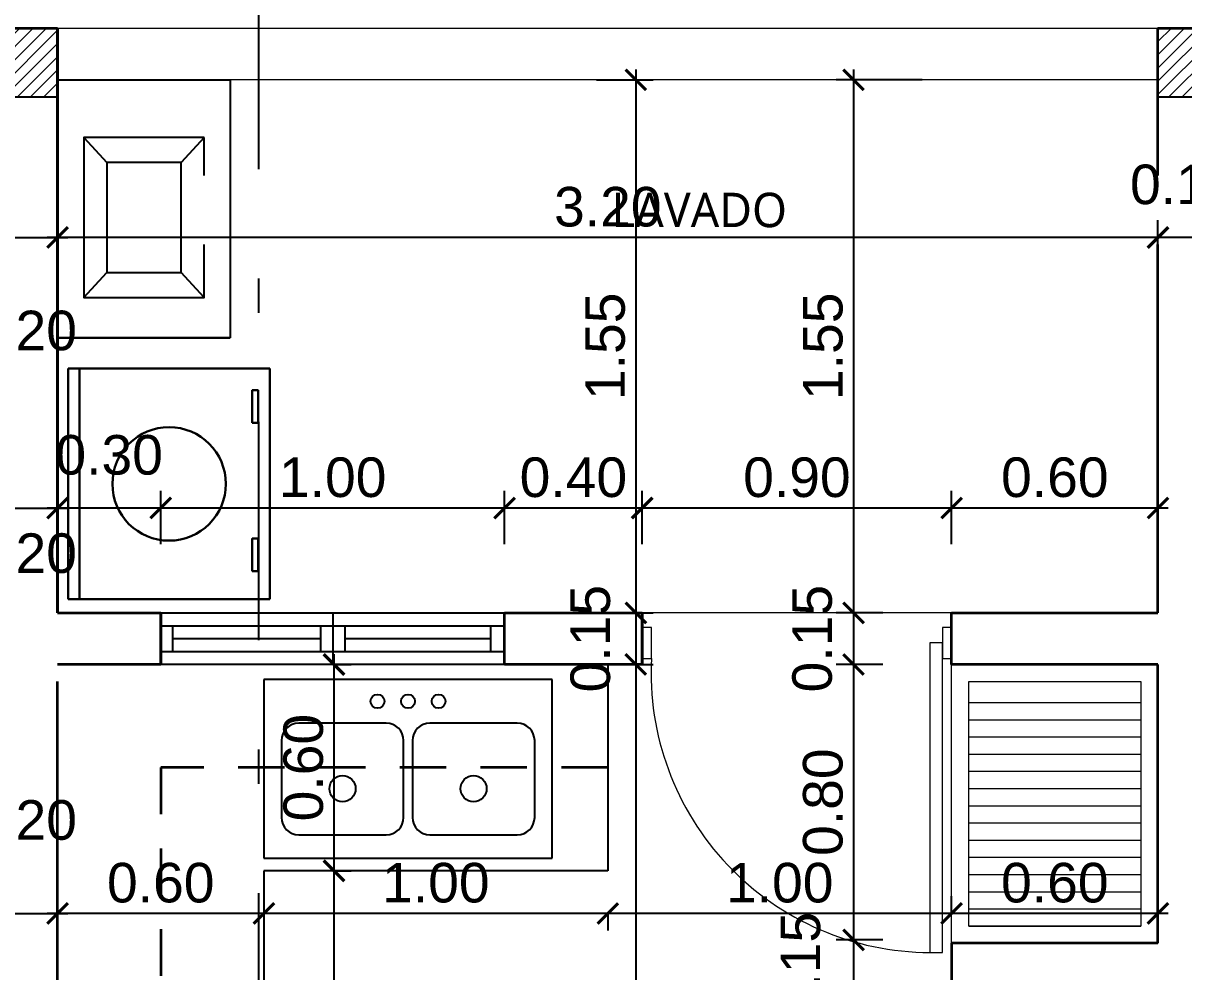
# Model space of a CAD drawing. Header units: feet. Extents: x -417 to 46, y -646 to -218.
# Drawn here: x -97.295 to -93.92, y -508.679 to -505.92 of the extents above; entities that cross this region are included whole.
import ezdxf

# ---------------------------------------------------------------- set-up
doc = ezdxf.new("R2010")
doc.units = ezdxf.units.FT
doc.header["$MEASUREMENT"] = 0
doc.linetypes.add('DASHDOT', pattern=[25.4, 12.7, -6.35, 0, -6.35])
doc.linetypes.add('HIDDEN', pattern=[0.375, 0.25, -0.125])
for name, color, linetype, lineweight in [('A-WALL', 4, 'Continuous', 25), ('closet', 8, 'Continuous', 5), ('DIM-COTAS', 1, 'Continuous', 5), ('FURN', 2, 'Continuous', 30), ('MB', 2, 'Continuous', 20), ('muros', 4, 'Continuous', 50), ('Piso', 8, 'Continuous', 9), ('puertas', 8, 'Continuous', 9), ('TXT', 2, 'Continuous', 9)]:
    doc.layers.add(name, color=color, linetype=linetype, lineweight=lineweight)
for name, color, linetype in [('COCINA', 2, 'Continuous'), ('columna', 9, 'Continuous'), ('DIM', 10, 'Continuous'), ('GRDUTIY', 5, 'Continuous'), ('MB3', 8, 'Continuous'), ('muross', 4, 'Continuous'), ('PERT-VENT', 2, 'Continuous')]:
    doc.layers.add(name, color=color, linetype=linetype)
doc.styles.add('ads', font='trebuc.ttf', dxfattribs={"height": 0.14})
doc.styles.get("Standard").update_dxf_attribs({"font": 'arial.ttf', "height": 0.115})
doc.dimstyles.new('KEILY', dxfattribs={"dimtxt": 0.115, "dimasz": 0.06, "dimexe": 0.05, "dimexo": 0.2, "dimgap": 0.03, "dimtad": 1, "dimzin": 1, "dimdsep": 46, "dimtxsty": 'Standard', "dimblk": 'ARCHTICK', "dimcen": 2.5, "dimdle": 0.03, "dimclrd": 256, "dimclre": 256, "dimclrt": 7, "dimadec": 0, "dimazin": 0, "dimtfac": 1, "dimtmove": 2, "dimatfit": 3, "dimfxl": 0.2, "dimfxlon": 1, "dimtolj": 1, "dimtzin": 1, "dimarcsym": 0})

# ---------------------------------------------------------------- blocks, each defined once
blk = doc.blocks.new('A$C2C3967B4')
at = {"layer": 'COCINA'}
for p, q in [((0.8382, 0.5199), (0, 0.5199)), ((0, 0.5199), (0, 0)), ((0.8382, 0), (0.8382, 0.5199)), ((0.3556, 0.3929), (0.1016, 0.3929)), ((0.7366, 0.3929), (0.4826, 0.3929)), ((0.0508, 0.3421), (0.0508, 0.1189)), ((0.4064, 0.1189), (0.4064, 0.3421)), ((0.4318, 0.3421), (0.4318, 0.1189)), ((0.7874, 0.1189), (0.7874, 0.3421)), ((0.1016, 0.0681), (0.3556, 0.0681)), ((0.4826, 0.0681), (0.7366, 0.0681)), ((0, 0), (0.8382, 0))]:
    blk.add_line(p, q, dxfattribs=at)
for centre, radius in [((0.3302, 0.4564), 0.0201), ((0.4191, 0.4564), 0.0201), ((0.508, 0.4564), 0.0201), ((0.2286, 0.2024), 0.0381), ((0.6096, 0.2024), 0.0381)]:
    blk.add_circle(centre, radius, dxfattribs=at)
for centre, start, end in [((0.1016, 0.3421), 90, 180), ((0.3556, 0.3421), 0, 90), ((0.4826, 0.3421), 90, 180), ((0.7366, 0.3421), 0, 90), ((0.1016, 0.1189), 180, 270), ((0.3556, 0.1189), 270, 0), ((0.4826, 0.1189), 180, 270), ((0.7366, 0.1189), 270, 0)]:
    blk.add_arc(centre, 0.0508, start, end, dxfattribs=at)
blk = doc.blocks.new('A$C4D292AF4')
at = {"layer": 'puertas'}
for points in [[(0.03, 0.05), (0.07, 0.05), (0.07, 1.05), (0.03, 1.05)], [(0, 0), (0.03, 0), (0.03, 0.1), (0, 0.1)], [(0.97, 0), (1, 0), (1, 0.1), (0.97, 0.1)]]:
    blk.add_lwpolyline(points, close=True, dxfattribs=at)
blk.add_arc((0.0677, 0.1465), 0.9035, 357.0481, 89.8556, dxfattribs=at)
blk = doc.blocks.new('A$C01EB0BB3')
at = {"layer": 'FURN'}
for p, q in [((0, 0, 224.5603), (0, 0.6096, 224.5603)), ((0, 0.6096, 224.5603), (0.5334, 0.6096, 224.5603)), ((0.5034, 0.6096, 224.5603), (0.5034, 0, 224.5603)), ((0.5334, 0.6096, 224.5603), (0.5334, 0, 224.5603)), ((0.5334, 0, 224.5603), (0, 0, 224.5603))]:
    blk.add_line(p, q, dxfattribs=at)
at = {"layer": 'FURN', "ltscale": 0.02, "elevation": 224.5603}
for points in [[(0.047, 0.5357), (0.047, 0.4496), (0.0315, 0.4496), (0.0315, 0.5357)], [(0.047, 0.1432), (0.047, 0.0572), (0.0315, 0.0572), (0.0315, 0.1432)]]:
    blk.add_lwpolyline(points, close=True, dxfattribs=at)
at = {"layer": 'FURN', "ltscale": 0.02}
blk.add_circle((0.2667, 0.3048, 224.5603), 0.15, dxfattribs=at)
blk = doc.blocks.new('A$C05DF3854')
at = {"layer": 'PERT-VENT', "extrusion": (-2.36783e-12, 8.94772e-16, -1)}
for p, q in [((1, 0.15), (0, 0.15)), ((0.5, 0.15), (0.5, 0)), ((1, 0.1125), (0, 0.1125)), ((0.0404, 0.0375), (0.0404, 0.1125)), ((0.465, 0.1125), (0.465, 0.0375)), ((0.535, 0.1125), (0.535, 0.0375)), ((0.965, 0.0375), (0.965, 0.1125)), ((0.465, 0.075), (0.0404, 0.075)), ((0.965, 0.075), (0.535, 0.075)), ((1, 0.0375), (0, 0.0375)), ((0, 0), (1, 0))]:
    blk.add_line(p, q, dxfattribs=at)
blk = doc.blocks.new('_ArchTick')
at = {"layer": 'DIM-COTAS', "color": 0, "const_width": 0.15}
blk.add_lwpolyline([(-0.5, -0.5), (0.5, 0.5)], dxfattribs=at)
blk = doc.blocks.new('*D2133')
at = {"layer": 'Defpoints', "color": 0, "transparency": 16777216}
for p in [(-97.1954, -505.5546), (-97.3954, -505.935), (-97.1954, -505.935)]:
    blk.add_point(p, dxfattribs=at)
at = {"layer": 'DIM', "lineweight": -2, "transparency": 16777216}
for p, q in [((-97.3954, -505.735), (-97.3954, -505.5046)), ((-97.1954, -505.735), (-97.1954, -505.5046)), ((-97.4254, -505.5546), (-97.1654, -505.5546))]:
    blk.add_line(p, q, dxfattribs=at)
at = {"layer": 'DIM', "lineweight": -2, "transparency": 16777216, "xscale": 0.06, "yscale": 0.06, "zscale": 0.06, "rotation": 180}
blk.add_blockref('_ArchTick', (-97.3954, -505.5546), dxfattribs=at)
at = {"layer": 'DIM', "lineweight": -2, "transparency": 16777216, "xscale": 0.06, "yscale": 0.06, "zscale": 0.06}
blk.add_blockref('_ArchTick', (-97.1954, -505.5546), dxfattribs=at)
at = {"layer": 'DIM', "color": 7, "transparency": 16777216, "insert": (-97.2954, -505.4009), "char_height": 0.115, "attachment_point": 5}
blk.add_mtext('\\A1;0.20', dxfattribs=at)
blk = doc.blocks.new('*D2151')
at = {"layer": 'Defpoints', "color": 0, "transparency": 16777216}
for p in [(-93.9954, -505.5546), (-93.9954, -505.935), (-93.8454, -506.085)]:
    blk.add_point(p, dxfattribs=at)
at = {"layer": 'DIM', "lineweight": -2, "transparency": 16777216}
for p, q in [((-93.9954, -505.735), (-93.9954, -505.5046)), ((-93.8454, -505.7546), (-93.8454, -505.5046)), ((-93.8154, -505.5546), (-94.0254, -505.5546))]:
    blk.add_line(p, q, dxfattribs=at)
at = {"layer": 'DIM', "lineweight": -2, "transparency": 16777216, "xscale": 0.06, "yscale": 0.06, "zscale": 0.06, "rotation": 180}
blk.add_blockref('_ArchTick', (-93.9954, -505.5546), dxfattribs=at)
at = {"layer": 'DIM', "lineweight": -2, "transparency": 16777216, "xscale": 0.06, "yscale": 0.06, "zscale": 0.06}
blk.add_blockref('_ArchTick', (-93.8454, -505.5546), dxfattribs=at)
at = {"layer": 'DIM', "color": 7, "transparency": 16777216, "insert": (-93.9204, -505.4009), "char_height": 0.115, "attachment_point": 5}
blk.add_mtext('\\A1;0.15', dxfattribs=at)
blk = doc.blocks.new('*D2152')
at = {"layer": 'Defpoints', "color": 0, "transparency": 16777216}
for p in [(-97.1954, -505.5546), (-97.1954, -505.935), (-93.9954, -505.935)]:
    blk.add_point(p, dxfattribs=at)
at = {"layer": 'DIM', "lineweight": -2, "transparency": 16777216}
for p, q in [((-97.1954, -505.735), (-97.1954, -505.5046)), ((-93.9954, -505.735), (-93.9954, -505.5046)), ((-93.9654, -505.5546), (-97.2254, -505.5546))]:
    blk.add_line(p, q, dxfattribs=at)
at = {"layer": 'DIM', "lineweight": -2, "transparency": 16777216, "xscale": 0.06, "yscale": 0.06, "zscale": 0.06, "rotation": 180}
blk.add_blockref('_ArchTick', (-97.1954, -505.5546), dxfattribs=at)
at = {"layer": 'DIM', "lineweight": -2, "transparency": 16777216, "xscale": 0.06, "yscale": 0.06, "zscale": 0.06}
blk.add_blockref('_ArchTick', (-93.9954, -505.5546), dxfattribs=at)
at = {"layer": 'DIM', "color": 7, "transparency": 16777216, "insert": (-95.5954, -505.4658), "char_height": 0.115, "attachment_point": 5}
blk.add_mtext('\\A1;3.20', dxfattribs=at)
blk = doc.blocks.new('*D2317')
at = {"layer": 'Defpoints', "color": 0, "transparency": 16777216}
for p in [(-97.3954, -506.085), (-97.1954, -506.085), (-97.1954, -506.5436)]:
    blk.add_point(p, dxfattribs=at)
at = {"layer": 'DIM', "lineweight": -2, "transparency": 16777216}
for p, q in [((-97.3954, -506.3436), (-97.3954, -506.5936)), ((-97.1954, -506.3436), (-97.1954, -506.5936)), ((-97.4254, -506.5436), (-97.1654, -506.5436))]:
    blk.add_line(p, q, dxfattribs=at)
at = {"layer": 'DIM', "lineweight": -2, "transparency": 16777216, "xscale": 0.06, "yscale": 0.06, "zscale": 0.06, "rotation": 180}
blk.add_blockref('_ArchTick', (-97.3954, -506.5436), dxfattribs=at)
at = {"layer": 'DIM', "lineweight": -2, "transparency": 16777216, "xscale": 0.06, "yscale": 0.06, "zscale": 0.06}
blk.add_blockref('_ArchTick', (-97.1954, -506.5436), dxfattribs=at)
at = {"layer": 'DIM', "color": 7, "transparency": 16777216, "insert": (-97.2954, -506.8147), "char_height": 0.115, "attachment_point": 5}
blk.add_mtext('\\A1;0.20', dxfattribs=at)
blk = doc.blocks.new('*D2324')
at = {"layer": 'Defpoints', "color": 0, "transparency": 16777216}
for p in [(-97.1954, -507.3301), (-97.3954, -507.635), (-97.1954, -507.635)]:
    blk.add_point(p, dxfattribs=at)
at = {"layer": 'DIM', "lineweight": -2, "transparency": 16777216}
for p, q in [((-97.3954, -507.435), (-97.3954, -507.2801)), ((-97.1954, -507.435), (-97.1954, -507.2801)), ((-97.4254, -507.3301), (-97.1654, -507.3301))]:
    blk.add_line(p, q, dxfattribs=at)
at = {"layer": 'DIM', "lineweight": -2, "transparency": 16777216, "xscale": 0.06, "yscale": 0.06, "zscale": 0.06, "rotation": 180}
blk.add_blockref('_ArchTick', (-97.3954, -507.3301), dxfattribs=at)
at = {"layer": 'DIM', "lineweight": -2, "transparency": 16777216, "xscale": 0.06, "yscale": 0.06, "zscale": 0.06}
blk.add_blockref('_ArchTick', (-97.1954, -507.3301), dxfattribs=at)
at = {"layer": 'DIM', "color": 7, "transparency": 16777216, "insert": (-97.2954, -507.4622), "char_height": 0.115, "attachment_point": 5}
blk.add_mtext('\\A1;0.20', dxfattribs=at)
blk = doc.blocks.new('*D2329')
at = {"layer": 'Defpoints', "color": 0, "transparency": 16777216}
for p in [(-97.3954, -508.3788), (-97.1954, -508.509), (-97.1954, -508.6547)]:
    blk.add_point(p, dxfattribs=at)
at = {"layer": 'DIM', "lineweight": -2, "transparency": 16777216}
for p, q in [((-97.1954, -508.509), (-97.1954, -508.459)), ((-97.4254, -508.509), (-97.1654, -508.509)), ((-97.3954, -508.509), (-97.3954, -508.559))]:
    blk.add_line(p, q, dxfattribs=at)
at = {"layer": 'DIM', "lineweight": -2, "transparency": 16777216, "xscale": 0.06, "yscale": 0.06, "zscale": 0.06, "rotation": 180}
blk.add_blockref('_ArchTick', (-97.3954, -508.509), dxfattribs=at)
at = {"layer": 'DIM', "lineweight": -2, "transparency": 16777216, "xscale": 0.06, "yscale": 0.06, "zscale": 0.06}
blk.add_blockref('_ArchTick', (-97.1954, -508.509), dxfattribs=at)
at = {"layer": 'DIM', "color": 7, "transparency": 16777216, "insert": (-97.2954, -508.2379), "char_height": 0.115, "attachment_point": 5}
blk.add_mtext('\\A1;0.20', dxfattribs=at)
blk = doc.blocks.new('*D2405')
at = {"layer": 'Defpoints', "color": 0, "transparency": 16777216}
for p in [(-93.9954, -506.085), (-94.8808, -507.635), (-94.5954, -507.635)]:
    blk.add_point(p, dxfattribs=at)
at = {"layer": 'DIM', "lineweight": -2, "transparency": 16777216}
for p, q in [((-94.8808, -506.055), (-94.8808, -507.665)), ((-94.6808, -506.085), (-94.9308, -506.085)), ((-94.7954, -507.635), (-94.9308, -507.635))]:
    blk.add_line(p, q, dxfattribs=at)
at = {"layer": 'DIM', "lineweight": -2, "transparency": 16777216, "xscale": 0.06, "yscale": 0.06, "zscale": 0.06}
for p, rotation in [((-94.8808, -506.085), 90), ((-94.8808, -507.635), 270)]:
    blk.add_blockref('_ArchTick', p, dxfattribs=dict(at, rotation=rotation))
at = {"layer": 'DIM', "color": 7, "transparency": 16777216, "insert": (-94.9695, -506.86), "char_height": 0.115, "attachment_point": 5, "rotation": 90}
blk.add_mtext('\\A1;1.55', dxfattribs=at)
blk = doc.blocks.new('*D2406')
at = {"layer": 'Defpoints', "color": 0, "transparency": 16777216}
for p in [(-94.5954, -507.635), (-94.8808, -507.785), (-94.5954, -507.785)]:
    blk.add_point(p, dxfattribs=at)
at = {"layer": 'DIM', "lineweight": -2, "transparency": 16777216}
for p, q in [((-94.8808, -507.605), (-94.8808, -507.815)), ((-94.7954, -507.635), (-94.9308, -507.635)), ((-94.7954, -507.785), (-94.9308, -507.785))]:
    blk.add_line(p, q, dxfattribs=at)
at = {"layer": 'DIM', "lineweight": -2, "transparency": 16777216, "xscale": 0.06, "yscale": 0.06, "zscale": 0.06}
for p, rotation in [((-94.8808, -507.635), 90), ((-94.8808, -507.785), 270)]:
    blk.add_blockref('_ArchTick', p, dxfattribs=dict(at, rotation=rotation))
at = {"layer": 'DIM', "color": 7, "transparency": 16777216, "insert": (-95.0005, -507.71), "char_height": 0.115, "attachment_point": 5, "rotation": 90}
blk.add_mtext('\\A1;0.15', dxfattribs=at)
blk = doc.blocks.new('*D2407')
at = {"layer": 'Defpoints', "color": 0, "transparency": 16777216}
for p in [(-94.5954, -507.785), (-94.8808, -508.5858), (-94.5954, -508.5858)]:
    blk.add_point(p, dxfattribs=at)
at = {"layer": 'DIM', "lineweight": -2, "transparency": 16777216}
for p, q in [((-94.8808, -507.755), (-94.8808, -508.6158)), ((-94.7954, -507.785), (-94.9308, -507.785)), ((-94.7954, -508.5858), (-94.9308, -508.5858))]:
    blk.add_line(p, q, dxfattribs=at)
at = {"layer": 'DIM', "lineweight": -2, "transparency": 16777216, "xscale": 0.06, "yscale": 0.06, "zscale": 0.06}
for p, rotation in [((-94.8808, -507.785), 90), ((-94.8808, -508.5858), 270)]:
    blk.add_blockref('_ArchTick', p, dxfattribs=dict(at, rotation=rotation))
at = {"layer": 'DIM', "color": 7, "transparency": 16777216, "insert": (-94.9695, -508.1854), "char_height": 0.115, "attachment_point": 5, "rotation": 90}
blk.add_mtext('\\A1;0.80', dxfattribs=at)
blk = doc.blocks.new('*D2408')
at = {"layer": 'Defpoints', "color": 0, "transparency": 16777216}
for p in [(-94.5954, -508.5858), (-94.8808, -508.7358), (-94.5954, -508.7358)]:
    blk.add_point(p, dxfattribs=at)
at = {"layer": 'DIM', "lineweight": -2, "transparency": 16777216}
for p, q in [((-94.8808, -508.5558), (-94.8808, -508.7658)), ((-94.7954, -508.5858), (-94.9308, -508.5858)), ((-94.7954, -508.7358), (-94.9308, -508.7358))]:
    blk.add_line(p, q, dxfattribs=at)
at = {"layer": 'DIM', "lineweight": -2, "transparency": 16777216, "xscale": 0.06, "yscale": 0.06, "zscale": 0.06}
for p, rotation in [((-94.8808, -508.5858), 90), ((-94.8808, -508.7358), 270)]:
    blk.add_blockref('_ArchTick', p, dxfattribs=dict(at, rotation=rotation))
at = {"layer": 'DIM', "color": 7, "transparency": 16777216, "insert": (-95.0345, -508.6608), "char_height": 0.115, "attachment_point": 5, "rotation": 90}
blk.add_mtext('\\A1;0.15', dxfattribs=at)
blk = doc.blocks.new('*D2413')
at = {"layer": 'Defpoints', "color": 0, "transparency": 16777216}
for p in [(-95.8278, -506.085), (-95.8278, -507.635), (-95.5138, -507.635)]:
    blk.add_point(p, dxfattribs=at)
at = {"layer": 'DIM', "lineweight": -2, "transparency": 16777216}
for p, q in [((-95.5138, -506.055), (-95.5138, -507.665)), ((-95.6278, -506.085), (-95.4638, -506.085)), ((-95.6278, -507.635), (-95.4638, -507.635))]:
    blk.add_line(p, q, dxfattribs=at)
at = {"layer": 'DIM', "lineweight": -2, "transparency": 16777216, "xscale": 0.06, "yscale": 0.06, "zscale": 0.06}
for p, rotation in [((-95.5138, -506.085), 90), ((-95.5138, -507.635), 270)]:
    blk.add_blockref('_ArchTick', p, dxfattribs=dict(at, rotation=rotation))
at = {"layer": 'DIM', "color": 7, "transparency": 16777216, "insert": (-95.6026, -506.86), "char_height": 0.115, "attachment_point": 5, "rotation": 90}
blk.add_mtext('\\A1;1.55', dxfattribs=at)
blk = doc.blocks.new('*D2414')
at = {"layer": 'Defpoints', "color": 0, "transparency": 16777216}
for p in [(-95.8278, -507.635), (-95.6954, -507.785), (-95.5138, -507.785)]:
    blk.add_point(p, dxfattribs=at)
at = {"layer": 'DIM', "lineweight": -2, "transparency": 16777216}
for p, q in [((-95.5138, -507.605), (-95.5138, -507.815)), ((-95.6278, -507.635), (-95.4638, -507.635)), ((-95.5138, -507.785), (-95.4638, -507.785))]:
    blk.add_line(p, q, dxfattribs=at)
at = {"layer": 'DIM', "lineweight": -2, "transparency": 16777216, "xscale": 0.06, "yscale": 0.06, "zscale": 0.06}
for p, rotation in [((-95.5138, -507.635), 90), ((-95.5138, -507.785), 270)]:
    blk.add_blockref('_ArchTick', p, dxfattribs=dict(at, rotation=rotation))
at = {"layer": 'DIM', "color": 7, "transparency": 16777216, "insert": (-95.6456, -507.71), "char_height": 0.115, "attachment_point": 5, "rotation": 90}
blk.add_mtext('\\A1;0.15', dxfattribs=at)
blk = doc.blocks.new('*D2415')
at = {"layer": 'Defpoints', "color": 0, "transparency": 16777216}
for p in [(-95.6954, -507.785), (-95.7954, -511.235), (-95.5138, -511.235)]:
    blk.add_point(p, dxfattribs=at)
at = {"layer": 'DIM', "lineweight": -2, "transparency": 16777216}
for p, q in [((-95.5138, -507.755), (-95.5138, -511.265)), ((-95.5138, -507.785), (-95.4638, -507.785)), ((-95.5954, -511.235), (-95.4638, -511.235))]:
    blk.add_line(p, q, dxfattribs=at)
at = {"layer": 'DIM', "lineweight": -2, "transparency": 16777216, "xscale": 0.06, "yscale": 0.06, "zscale": 0.06}
for p, rotation in [((-95.5138, -507.785), 90), ((-95.5138, -511.235), 270)]:
    blk.add_blockref('_ArchTick', p, dxfattribs=dict(at, rotation=rotation))
at = {"layer": 'DIM', "color": 7, "transparency": 16777216, "insert": (-95.6026, -509.51), "char_height": 0.115, "attachment_point": 5, "rotation": 90}
blk.add_mtext('\\A1;3.45', dxfattribs=at)
blk = doc.blocks.new('*D2421')
at = {"layer": 'Defpoints', "color": 0, "transparency": 16777216}
for p in [(-96.3954, -507.785), (-96.3954, -508.385), (-96.3917, -508.385)]:
    blk.add_point(p, dxfattribs=at)
at = {"layer": 'DIM', "lineweight": -2, "transparency": 16777216}
for p, q in [((-96.3917, -507.755), (-96.3917, -508.415)), ((-96.3917, -507.785), (-96.3417, -507.785)), ((-96.3917, -508.385), (-96.3417, -508.385))]:
    blk.add_line(p, q, dxfattribs=at)
at = {"layer": 'DIM', "lineweight": -2, "transparency": 16777216, "xscale": 0.06, "yscale": 0.06, "zscale": 0.06}
for p, rotation in [((-96.3917, -507.785), 90), ((-96.3917, -508.385), 270)]:
    blk.add_blockref('_ArchTick', p, dxfattribs=dict(at, rotation=rotation))
at = {"layer": 'DIM', "color": 7, "transparency": 16777216, "insert": (-96.4804, -508.085), "char_height": 0.115, "attachment_point": 5, "rotation": 90}
blk.add_mtext('\\A1;0.60', dxfattribs=at)
blk = doc.blocks.new('*D2422')
at = {"layer": 'Defpoints', "color": 0, "transparency": 16777216}
for p in [(-96.3954, -508.385), (-96.5973, -509.7377), (-96.3917, -509.7377)]:
    blk.add_point(p, dxfattribs=at)
at = {"layer": 'DIM', "lineweight": -2, "transparency": 16777216}
for p, q in [((-96.3917, -508.355), (-96.3917, -509.7677)), ((-96.3917, -508.385), (-96.3417, -508.385)), ((-96.3973, -509.7377), (-96.3417, -509.7377))]:
    blk.add_line(p, q, dxfattribs=at)
at = {"layer": 'DIM', "lineweight": -2, "transparency": 16777216, "xscale": 0.06, "yscale": 0.06, "zscale": 0.06}
for p, rotation in [((-96.3917, -508.385), 90), ((-96.3917, -509.7377), 270)]:
    blk.add_blockref('_ArchTick', p, dxfattribs=dict(at, rotation=rotation))
at = {"layer": 'DIM', "color": 7, "transparency": 16777216, "insert": (-96.4805, -509.0614), "char_height": 0.115, "attachment_point": 5, "rotation": 90}
blk.add_mtext('\\A1;1.35', dxfattribs=at)
blk = doc.blocks.new('*D2434')
at = {"layer": 'Defpoints', "color": 0, "transparency": 16777216}
for p in [(-93.9954, -506.5436), (-93.9954, -506.8901), (-93.8454, -506.9216)]:
    blk.add_point(p, dxfattribs=at)
at = {"layer": 'DIM', "lineweight": -2, "transparency": 16777216}
for p, q in [((-93.9954, -506.6901), (-93.9954, -506.4936)), ((-93.8454, -506.7216), (-93.8454, -506.4936)), ((-93.8154, -506.5436), (-94.0254, -506.5436))]:
    blk.add_line(p, q, dxfattribs=at)
at = {"layer": 'DIM', "lineweight": -2, "transparency": 16777216, "xscale": 0.06, "yscale": 0.06, "zscale": 0.06, "rotation": 180}
blk.add_blockref('_ArchTick', (-93.9954, -506.5436), dxfattribs=at)
at = {"layer": 'DIM', "lineweight": -2, "transparency": 16777216, "xscale": 0.06, "yscale": 0.06, "zscale": 0.06}
blk.add_blockref('_ArchTick', (-93.8454, -506.5436), dxfattribs=at)
at = {"layer": 'DIM', "color": 7, "transparency": 16777216, "insert": (-93.9204, -506.3899), "char_height": 0.115, "attachment_point": 5}
blk.add_mtext('\\A1;0.15', dxfattribs=at)
blk = doc.blocks.new('*D2435')
at = {"layer": 'Defpoints', "color": 0, "transparency": 16777216}
for p in [(-97.1954, -506.085), (-97.1954, -506.5436), (-93.9954, -506.8901)]:
    blk.add_point(p, dxfattribs=at)
at = {"layer": 'DIM', "lineweight": -2, "transparency": 16777216}
for p, q in [((-97.1954, -506.3436), (-97.1954, -506.5936)), ((-93.9954, -506.6901), (-93.9954, -506.4936)), ((-93.9654, -506.5436), (-97.2254, -506.5436))]:
    blk.add_line(p, q, dxfattribs=at)
at = {"layer": 'DIM', "lineweight": -2, "transparency": 16777216, "xscale": 0.06, "yscale": 0.06, "zscale": 0.06, "rotation": 180}
blk.add_blockref('_ArchTick', (-97.1954, -506.5436), dxfattribs=at)
at = {"layer": 'DIM', "lineweight": -2, "transparency": 16777216, "xscale": 0.06, "yscale": 0.06, "zscale": 0.06}
blk.add_blockref('_ArchTick', (-93.9954, -506.5436), dxfattribs=at)
at = {"layer": 'DIM', "color": 7, "transparency": 16777216, "insert": (-95.5954, -506.4548), "char_height": 0.115, "attachment_point": 5}
blk.add_mtext('\\A1;3.20', dxfattribs=at)
blk = doc.blocks.new('*D2437')
at = {"layer": 'Defpoints', "color": 0, "transparency": 16777216}
for p in [(-94.5954, -507.3301), (-94.5954, -507.635), (-93.9954, -507.635)]:
    blk.add_point(p, dxfattribs=at)
at = {"layer": 'DIM', "lineweight": -2, "transparency": 16777216}
for p, q in [((-94.5954, -507.435), (-94.5954, -507.2801)), ((-93.9954, -507.435), (-93.9954, -507.2801)), ((-93.9654, -507.3301), (-94.6254, -507.3301))]:
    blk.add_line(p, q, dxfattribs=at)
at = {"layer": 'DIM', "lineweight": -2, "transparency": 16777216, "xscale": 0.06, "yscale": 0.06, "zscale": 0.06, "rotation": 180}
blk.add_blockref('_ArchTick', (-94.5954, -507.3301), dxfattribs=at)
at = {"layer": 'DIM', "lineweight": -2, "transparency": 16777216, "xscale": 0.06, "yscale": 0.06, "zscale": 0.06}
blk.add_blockref('_ArchTick', (-93.9954, -507.3301), dxfattribs=at)
at = {"layer": 'DIM', "color": 7, "transparency": 16777216, "insert": (-94.2954, -507.2414), "char_height": 0.115, "attachment_point": 5}
blk.add_mtext('\\A1;0.60', dxfattribs=at)
blk = doc.blocks.new('*D2438')
at = {"layer": 'Defpoints', "color": 0, "transparency": 16777216}
for p in [(-95.4954, -507.3301), (-95.4954, -507.635), (-94.5954, -507.635)]:
    blk.add_point(p, dxfattribs=at)
at = {"layer": 'DIM', "lineweight": -2, "transparency": 16777216}
for p, q in [((-95.4954, -507.435), (-95.4954, -507.2801)), ((-94.5954, -507.435), (-94.5954, -507.2801)), ((-94.5654, -507.3301), (-95.5254, -507.3301))]:
    blk.add_line(p, q, dxfattribs=at)
at = {"layer": 'DIM', "lineweight": -2, "transparency": 16777216, "xscale": 0.06, "yscale": 0.06, "zscale": 0.06, "rotation": 180}
blk.add_blockref('_ArchTick', (-95.4954, -507.3301), dxfattribs=at)
at = {"layer": 'DIM', "lineweight": -2, "transparency": 16777216, "xscale": 0.06, "yscale": 0.06, "zscale": 0.06}
blk.add_blockref('_ArchTick', (-94.5954, -507.3301), dxfattribs=at)
at = {"layer": 'DIM', "color": 7, "transparency": 16777216, "insert": (-95.0454, -507.2414), "char_height": 0.115, "attachment_point": 5}
blk.add_mtext('\\A1;0.90', dxfattribs=at)
blk = doc.blocks.new('*D2439')
at = {"layer": 'Defpoints', "color": 0, "transparency": 16777216}
for p in [(-95.8954, -507.3301), (-95.8954, -507.635), (-95.4954, -507.635)]:
    blk.add_point(p, dxfattribs=at)
at = {"layer": 'DIM', "lineweight": -2, "transparency": 16777216}
for p, q in [((-95.8954, -507.435), (-95.8954, -507.2801)), ((-95.4954, -507.435), (-95.4954, -507.2801)), ((-95.4654, -507.3301), (-95.9254, -507.3301))]:
    blk.add_line(p, q, dxfattribs=at)
at = {"layer": 'DIM', "lineweight": -2, "transparency": 16777216, "xscale": 0.06, "yscale": 0.06, "zscale": 0.06, "rotation": 180}
blk.add_blockref('_ArchTick', (-95.8954, -507.3301), dxfattribs=at)
at = {"layer": 'DIM', "lineweight": -2, "transparency": 16777216, "xscale": 0.06, "yscale": 0.06, "zscale": 0.06}
blk.add_blockref('_ArchTick', (-95.4954, -507.3301), dxfattribs=at)
at = {"layer": 'DIM', "color": 7, "transparency": 16777216, "insert": (-95.6954, -507.2414), "char_height": 0.115, "attachment_point": 5}
blk.add_mtext('\\A1;0.40', dxfattribs=at)
blk = doc.blocks.new('*D2440')
at = {"layer": 'Defpoints', "color": 0, "transparency": 16777216}
for p in [(-96.8954, -507.3301), (-96.8954, -507.635), (-95.8954, -507.635)]:
    blk.add_point(p, dxfattribs=at)
at = {"layer": 'DIM', "lineweight": -2, "transparency": 16777216}
for p, q in [((-96.8954, -507.435), (-96.8954, -507.2801)), ((-95.8954, -507.435), (-95.8954, -507.2801)), ((-95.8654, -507.3301), (-96.9254, -507.3301))]:
    blk.add_line(p, q, dxfattribs=at)
at = {"layer": 'DIM', "lineweight": -2, "transparency": 16777216, "xscale": 0.06, "yscale": 0.06, "zscale": 0.06, "rotation": 180}
blk.add_blockref('_ArchTick', (-96.8954, -507.3301), dxfattribs=at)
at = {"layer": 'DIM', "lineweight": -2, "transparency": 16777216, "xscale": 0.06, "yscale": 0.06, "zscale": 0.06}
blk.add_blockref('_ArchTick', (-95.8954, -507.3301), dxfattribs=at)
at = {"layer": 'DIM', "color": 7, "transparency": 16777216, "insert": (-96.3954, -507.2414), "char_height": 0.115, "attachment_point": 5}
blk.add_mtext('\\A1;1.00', dxfattribs=at)
blk = doc.blocks.new('*D2441')
at = {"layer": 'Defpoints', "color": 0, "transparency": 16777216}
for p in [(-97.1954, -507.3301), (-97.1954, -507.635), (-96.8954, -507.635)]:
    blk.add_point(p, dxfattribs=at)
at = {"layer": 'DIM', "lineweight": -2, "transparency": 16777216}
for p, q in [((-97.1954, -507.435), (-97.1954, -507.2801)), ((-96.8954, -507.435), (-96.8954, -507.2801)), ((-96.8654, -507.3301), (-97.2254, -507.3301))]:
    blk.add_line(p, q, dxfattribs=at)
at = {"layer": 'DIM', "lineweight": -2, "transparency": 16777216, "xscale": 0.06, "yscale": 0.06, "zscale": 0.06, "rotation": 180}
blk.add_blockref('_ArchTick', (-97.1954, -507.3301), dxfattribs=at)
at = {"layer": 'DIM', "lineweight": -2, "transparency": 16777216, "xscale": 0.06, "yscale": 0.06, "zscale": 0.06}
blk.add_blockref('_ArchTick', (-96.8954, -507.3301), dxfattribs=at)
at = {"layer": 'DIM', "color": 7, "transparency": 16777216, "insert": (-97.0454, -507.1763), "char_height": 0.115, "attachment_point": 5}
blk.add_mtext('\\A1;0.30', dxfattribs=at)
blk = doc.blocks.new('*D2442')
at = {"layer": 'Defpoints', "color": 0, "transparency": 16777216}
for p in [(-94.5954, -508.509), (-94.5954, -508.5858), (-93.9954, -508.5858)]:
    blk.add_point(p, dxfattribs=at)
at = {"layer": 'DIM', "lineweight": -2, "transparency": 16777216}
for p, q in [((-94.5954, -508.509), (-94.5954, -508.459)), ((-93.9954, -508.509), (-93.9954, -508.459)), ((-93.9654, -508.509), (-94.6254, -508.509))]:
    blk.add_line(p, q, dxfattribs=at)
at = {"layer": 'DIM', "lineweight": -2, "transparency": 16777216, "xscale": 0.06, "yscale": 0.06, "zscale": 0.06, "rotation": 180}
blk.add_blockref('_ArchTick', (-94.5954, -508.509), dxfattribs=at)
at = {"layer": 'DIM', "lineweight": -2, "transparency": 16777216, "xscale": 0.06, "yscale": 0.06, "zscale": 0.06}
blk.add_blockref('_ArchTick', (-93.9954, -508.509), dxfattribs=at)
at = {"layer": 'DIM', "color": 7, "transparency": 16777216, "insert": (-94.2954, -508.4203), "char_height": 0.115, "attachment_point": 5}
blk.add_mtext('\\A1;0.60', dxfattribs=at)
blk = doc.blocks.new('*D2443')
at = {"layer": 'Defpoints', "color": 0, "transparency": 16777216}
for p in [(-95.5954, -508.385), (-95.5954, -508.509), (-94.5954, -508.5858)]:
    blk.add_point(p, dxfattribs=at)
at = {"layer": 'DIM', "lineweight": -2, "transparency": 16777216}
for p, q in [((-94.5954, -508.509), (-94.5954, -508.459)), ((-94.5654, -508.509), (-95.6254, -508.509)), ((-95.5954, -508.509), (-95.5954, -508.559))]:
    blk.add_line(p, q, dxfattribs=at)
at = {"layer": 'DIM', "lineweight": -2, "transparency": 16777216, "xscale": 0.06, "yscale": 0.06, "zscale": 0.06, "rotation": 180}
blk.add_blockref('_ArchTick', (-95.5954, -508.509), dxfattribs=at)
at = {"layer": 'DIM', "lineweight": -2, "transparency": 16777216, "xscale": 0.06, "yscale": 0.06, "zscale": 0.06}
blk.add_blockref('_ArchTick', (-94.5954, -508.509), dxfattribs=at)
at = {"layer": 'DIM', "color": 7, "transparency": 16777216, "insert": (-95.0954, -508.4203), "char_height": 0.115, "attachment_point": 5}
blk.add_mtext('\\A1;1.00', dxfattribs=at)
blk = doc.blocks.new('*D2444')
at = {"layer": 'Defpoints', "color": 0, "transparency": 16777216}
for p in [(-96.5954, -508.385), (-95.5954, -508.385), (-96.5954, -508.509)]:
    blk.add_point(p, dxfattribs=at)
at = {"layer": 'DIM', "lineweight": -2, "transparency": 16777216}
for p, q in [((-95.5654, -508.509), (-96.6254, -508.509)), ((-96.5954, -508.509), (-96.5954, -508.559)), ((-95.5954, -508.509), (-95.5954, -508.559))]:
    blk.add_line(p, q, dxfattribs=at)
at = {"layer": 'DIM', "lineweight": -2, "transparency": 16777216, "xscale": 0.06, "yscale": 0.06, "zscale": 0.06, "rotation": 180}
blk.add_blockref('_ArchTick', (-96.5954, -508.509), dxfattribs=at)
at = {"layer": 'DIM', "lineweight": -2, "transparency": 16777216, "xscale": 0.06, "yscale": 0.06, "zscale": 0.06}
blk.add_blockref('_ArchTick', (-95.5954, -508.509), dxfattribs=at)
at = {"layer": 'DIM', "color": 7, "transparency": 16777216, "insert": (-96.0954, -508.4203), "char_height": 0.115, "attachment_point": 5}
blk.add_mtext('\\A1;1.00', dxfattribs=at)
blk = doc.blocks.new('*D2445')
at = {"layer": 'Defpoints', "color": 0, "transparency": 16777216}
for p in [(-97.1954, -508.3788), (-96.5954, -508.385), (-97.1954, -508.509)]:
    blk.add_point(p, dxfattribs=at)
at = {"layer": 'DIM', "lineweight": -2, "transparency": 16777216}
for p, q in [((-96.5654, -508.509), (-97.2254, -508.509)), ((-97.1954, -508.509), (-97.1954, -508.559)), ((-96.5954, -508.509), (-96.5954, -508.559))]:
    blk.add_line(p, q, dxfattribs=at)
at = {"layer": 'DIM', "lineweight": -2, "transparency": 16777216, "xscale": 0.06, "yscale": 0.06, "zscale": 0.06, "rotation": 180}
blk.add_blockref('_ArchTick', (-97.1954, -508.509), dxfattribs=at)
at = {"layer": 'DIM', "lineweight": -2, "transparency": 16777216, "xscale": 0.06, "yscale": 0.06, "zscale": 0.06}
blk.add_blockref('_ArchTick', (-96.5954, -508.509), dxfattribs=at)
at = {"layer": 'DIM', "color": 7, "transparency": 16777216, "insert": (-96.8954, -508.4203), "char_height": 0.115, "attachment_point": 5}
blk.add_mtext('\\A1;0.60', dxfattribs=at)
blk = doc.blocks.new('A$C012446DC')
at = {"layer": 'Piso'}
h = blk.add_hatch(dxfattribs=at)
h.set_pattern_fill('ANSI31', color=256, scale=0.008571, angle=180)
h.set_pattern_definition([(225, (206536.064322, 1154820.960068), (0.0192434059784, -0.0192434059784), [])])
h.paths.add_polyline_path([(0, 0), (0.2, 0), (0.2, 0.2), (0, 0.2)])
at = {"layer": 'columna'}
blk.add_lwpolyline([(0.2, 0.2), (0, 0.2), (0, 0), (0.2, 0)], close=True, dxfattribs=at)
blk = doc.blocks.new('A$C791B5281')
at = {"layer": 'muros', "lineweight": 35}
blk.add_line((4.9, 10.3, 1.2387), (5.1, 10.3, 1.2387), dxfattribs=at)
for p in [(4.9, 10.1, 1.2387), (8.3, 10.1, 1.2387)]:
    blk.add_blockref('A$C012446DC', p)

msp = doc.modelspace()

# ---------------------------------------------------------------- hatches: boundary and pattern name
at = {"layer": 'Piso'}
h = msp.add_hatch(dxfattribs=at)
h.set_pattern_fill('ANSI31', color=256, scale=0.4, angle=315, style=0)
h.set_pattern_definition([(0, (-100.545364, -508.54577), (2e-17, 0.05), [])])
h.paths.add_polyline_path([(-94.0454, -508.5458), (-94.5454, -508.5458), (-94.5454, -507.885), (-94.0454, -507.885)])

# ---------------------------------------------------------------- linework, layer by layer
at = {"layer": 'A-WALL', "lineweight": 35}
for p, q in [((-97.3954, -505.935), (-97.1954, -505.935)), ((-94.5954, -508.5958), (-94.5954, -508.7458))]:
    msp.add_line(p, q, dxfattribs=at)
at = {"layer": 'A-WALL', "lineweight": 35, "extrusion": (-2.36783e-12, 8.94772e-16, -1)}
for p, q in [((-97.1954, -507.635), (-97.1954, -505.935)), ((-97.1954, -511.235), (-97.1954, -507.835))]:
    msp.add_line(p, q, dxfattribs=at)
at = {"layer": 'A-WALL', "lineweight": 35, "extrusion": (2.36783e-12, 8.94772e-16, -1)}
for p, q in [((-97.1954, -505.935), (-97.1954, -507.635)), ((-97.1954, -507.635), (-97.1954, -505.935)), ((-93.9954, -505.935), (-92.4954, -505.935)), ((-93.9954, -507.635), (-93.9954, -505.935)), ((-97.1954, -507.635), (-96.8954, -507.635)), ((-96.8954, -507.635), (-96.8954, -507.785)), ((-96.8954, -507.785), (-96.8954, -507.635)), ((-96.8954, -507.785), (-96.8954, -507.635)), ((-95.8954, -507.635), (-95.4954, -507.635)), ((-95.8954, -507.785), (-95.8954, -507.635)), ((-95.8954, -507.785), (-95.8954, -507.635)), ((-95.4954, -507.785), (-95.4954, -507.635)), ((-95.4954, -507.635), (-95.4954, -507.785)), ((-94.5954, -507.785), (-94.5954, -507.635)), ((-94.5954, -507.635), (-93.9954, -507.635)), ((-96.8954, -507.785), (-97.1954, -507.785)), ((-95.4954, -507.785), (-95.8954, -507.785)), ((-93.9954, -507.785), (-94.5954, -507.785)), ((-93.9954, -508.5958), (-93.9954, -507.785)), ((-93.9954, -508.5958), (-94.5954, -508.5958))]:
    msp.add_line(p, q, dxfattribs=at)
at = {"layer": 'closet'}
msp.add_line((-94.5954, -508.5958), (-94.5954, -507.785), dxfattribs=at)
at = {"layer": 'COCINA', "extrusion": (2.36783e-12, 8.94772e-16, -1)}
for p, q in [((-97.1193, -506.2528), (-97.0523, -506.3255)), ((-96.7688, -506.2528), (-96.8358, -506.3255)), ((-97.1193, -506.7179), (-97.0523, -506.6452)), ((-96.7688, -506.7179), (-96.8358, -506.6452)), ((-97.1954, -506.8351), (-96.6931, -506.8351)), ((-95.5954, -507.785), (-95.5954, -508.385)), ((-96.5954, -508.385), (-96.5973, -509.6877)), ((-95.5954, -508.385), (-96.5954, -508.385))]:
    msp.add_line(p, q, dxfattribs=at)
for points in [[(96.7688, -506.2528), (97.1193, -506.2528), (97.1193, -506.7179), (96.7688, -506.7179)], [(96.8358, -506.3255), (97.0523, -506.3255), (97.0523, -506.6452), (96.8358, -506.6452)]]:
    msp.add_lwpolyline(points, close=True, dxfattribs=at)
at = {"layer": 'MB', "extrusion": (2.36783e-12, 8.94772e-16, -1)}
for p, q in [((-97.1954, -505.935), (-93.9954, -505.935)), ((-93.9954, -506.085), (-97.1954, -506.085))]:
    msp.add_line(p, q, dxfattribs=at)
at = {"layer": 'MB3', "linetype": 'HIDDEN', "lineweight": 35, "ltscale": 0.54, "extrusion": (2.36783e-12, 8.94772e-16, -1)}
for p, q in [((-95.5954, -508.085), (-96.8954, -508.085)), ((-96.8954, -508.085), (-96.8954, -511.235))]:
    msp.add_line(p, q, dxfattribs=at)
at = {"layer": 'muross', "extrusion": (-2.36783e-12, 8.94772e-16, -1)}
msp.add_line((-97.1954, -506.1321), (-97.1954, -505.935), dxfattribs=at)
at = {"layer": 'Piso'}
msp.add_line((-94.5954, -507.635), (-95.4954, -507.635), dxfattribs=at)
msp.add_lwpolyline([(-94.0454, -508.5458), (-94.5454, -508.5458), (-94.5454, -507.835), (-94.0454, -507.835)], close=True, dxfattribs=at)

# ---------------------------------------------------------------- block references
at = {"xscale": 1.100000000000023, "yscale": 1.100000000000023, "zscale": 1.100000000000023, "rotation": 180}
msp.add_blockref('A$C01EB0BB3', (-96.5777, -506.9247), dxfattribs=at)
at = {"xscale": -1}
msp.add_blockref('A$C05DF3854', (-95.8954, -507.785), dxfattribs=at)
at = {"extrusion": (1.45777e-14, -2.36562e-12, -1), "xscale": -1}
msp.add_blockref('A$C2C3967B4', (96.5954, -508.3486), dxfattribs=at)
at = {"layer": 'puertas', "extrusion": (-2.36808e-12, 8.94772e-16, -1), "xscale": -0.8999999999999773, "yscale": 0.8999999999999773, "zscale": 0.8999999999999773, "rotation": 180}
msp.add_blockref('A$C4D292AF4', (94.5954, -507.6774), dxfattribs=at)

# ---------------------------------------------------------------- dimensions: what is measured, and where the dimension line sits
at = {"layer": 'DIM'}
for base, p1, p2, picture, middle in [((-97.1954, -505.5546), (-97.3954, -505.935), (-97.1954, -505.935), '*D2133', (-97.2954, -505.4009)), ((-97.1954, -506.5436), (-97.3954, -506.085), (-97.1954, -506.085), '*D2317', (-97.2954, -506.8147)), ((-97.1954, -508.509), (-97.3954, -508.3788), (-97.1954, -508.6547), '*D2329', (-97.2954, -508.2379))]:
    dim = msp.add_linear_dim(base=base, p1=p1, p2=p2, dimstyle='KEILY', dxfattribs=at)
    dim.commit()
    dim.dimension.update_dxf_attribs({"geometry": picture, "text_midpoint": middle})
for base, p1, p2, angle, picture, middle in [((-93.9954, -505.5546), (-93.8454, -506.085), (-93.9954, -505.935), 180, '*D2151', (-93.9204, -505.4009)), ((-97.1954, -505.5546), (-93.9954, -505.935), (-97.1954, -505.935), 180, '*D2152', (-95.5954, -505.4658)), ((-97.1954, -507.3301), (-96.8954, -507.635), (-97.1954, -507.635), 180, '*D2441', (-97.0454, -507.1763)), ((-96.8954, -507.3301), (-95.8954, -507.635), (-96.8954, -507.635), 180, '*D2440', (-96.3954, -507.2414)), ((-95.8954, -507.3301), (-95.4954, -507.635), (-95.8954, -507.635), 180, '*D2439', (-95.6954, -507.2414)), ((-95.4954, -507.3301), (-94.5954, -507.635), (-95.4954, -507.635), 180, '*D2438', (-95.0454, -507.2414)), ((-94.5954, -507.3301), (-93.9954, -507.635), (-94.5954, -507.635), 180, '*D2437', (-94.2954, -507.2414)), ((-96.3917, -508.385), (-96.3954, -507.785), (-96.3954, -508.385), 90, '*D2421', (-96.4804, -508.085)), ((-95.5138, -511.235), (-95.6954, -507.785), (-95.7954, -511.235), 90, '*D2415', (-95.6026, -509.51)), ((-94.8808, -508.5858), (-94.5954, -507.785), (-94.5954, -508.5858), 90, '*D2407', (-94.9695, -508.1854)), ((-97.1954, -508.509), (-96.5954, -508.385), (-97.1954, -508.3788), 180, '*D2445', (-96.8954, -508.4203)), ((-96.5954, -508.509), (-95.5954, -508.385), (-96.5954, -508.385), 180, '*D2444', (-96.0954, -508.4203)), ((-96.3917, -509.7377), (-96.3954, -508.385), (-96.5973, -509.7377), 90, '*D2422', (-96.4805, -509.0614)), ((-95.5954, -508.509), (-94.5954, -508.5858), (-95.5954, -508.385), 180, '*D2443', (-95.0954, -508.4203)), ((-94.5954, -508.509), (-93.9954, -508.5858), (-94.5954, -508.5858), 180, '*D2442', (-94.2954, -508.4203)), ((-94.8808, -508.7358), (-94.5954, -508.5858), (-94.5954, -508.7358), 90, '*D2408', (-95.0345, -508.6608))]:
    dim = msp.add_linear_dim(base=base, p1=p1, p2=p2, angle=angle, dimstyle='KEILY', dxfattribs=at)
    dim.commit()
    dim.dimension.update_dxf_attribs({"geometry": picture, "text_midpoint": middle})
dim = msp.add_linear_dim(base=(-97.1954, -507.3301), p1=(-97.3954, -507.635), p2=(-97.1954, -507.635), dimstyle='KEILY', dxfattribs=at)
dim.commit()
dim.dimension.update_dxf_attribs({"geometry": '*D2324', "text_midpoint": (-97.2954, -507.4622), "dimtype": 160})
for base, p1, p2, picture, middle in [((-95.5138, -507.785), (-95.8278, -507.635), (-95.6954, -507.785), '*D2414', (-95.6456, -507.71)), ((-94.8808, -507.785), (-94.5954, -507.635), (-94.5954, -507.785), '*D2406', (-95.0005, -507.71))]:
    dim = msp.add_linear_dim(base=base, p1=p1, p2=p2, angle=90, dimstyle='KEILY', dxfattribs=at)
    dim.commit()
    dim.dimension.update_dxf_attribs({"geometry": picture, "text_midpoint": middle, "dimtype": 160})

# ---------------------------------------------------------------- next in the draw order: texts
at = {"layer": 'TXT', "insert": (-95.3291, -506.4135), "char_height": 0.1, "width": 2.838, "attachment_point": 2, "style": 'ads', "bg_fill": 2}
msp.add_mtext('LAVADO', dxfattribs=at)

# ---------------------------------------------------------------- next in the draw order: linework, layer by layer
at = {"layer": 'COCINA', "extrusion": (2.36783e-12, 8.94772e-16, -1)}
msp.add_lwpolyline([(96.6931, -506.8351), (97.1954, -506.8351), (97.1954, -506.085), (96.6931, -506.085)], close=True, dxfattribs=at)
at = {"layer": 'GRDUTIY', "color": 8, "linetype": 'DASHDOT', "ltscale": 0.05}
msp.add_line((-96.6106, -520.0448), (-96.6106, -503.6652), dxfattribs=at)

# ---------------------------------------------------------------- next in the draw order: block references
msp.add_blockref('A$C791B5281', (-102.2954, -516.235, -1.2387))

# ---------------------------------------------------------------- next in the draw order: dimensions: what is measured, and where the dimension line sits
at = {"layer": 'DIM'}
for base, p1, p2, angle, picture, middle in [((-95.5138, -507.635), (-95.8278, -506.085), (-95.8278, -507.635), 90, '*D2413', (-95.6026, -506.86)), ((-94.8808, -507.635), (-93.9954, -506.085), (-94.5954, -507.635), 90, '*D2405', (-94.9695, -506.86)), ((-97.1954, -506.5436), (-93.9954, -506.8901), (-97.1954, -506.085), 180, '*D2435', (-95.5954, -506.4548)), ((-93.9954, -506.5436), (-93.8454, -506.9216), (-93.9954, -506.8901), 180, '*D2434', (-93.9204, -506.3899))]:
    dim = msp.add_linear_dim(base=base, p1=p1, p2=p2, angle=angle, dimstyle='KEILY', dxfattribs=at)
    dim.commit()
    dim.dimension.update_dxf_attribs({"geometry": picture, "text_midpoint": middle})

doc.saveas('drawing.dxf')
